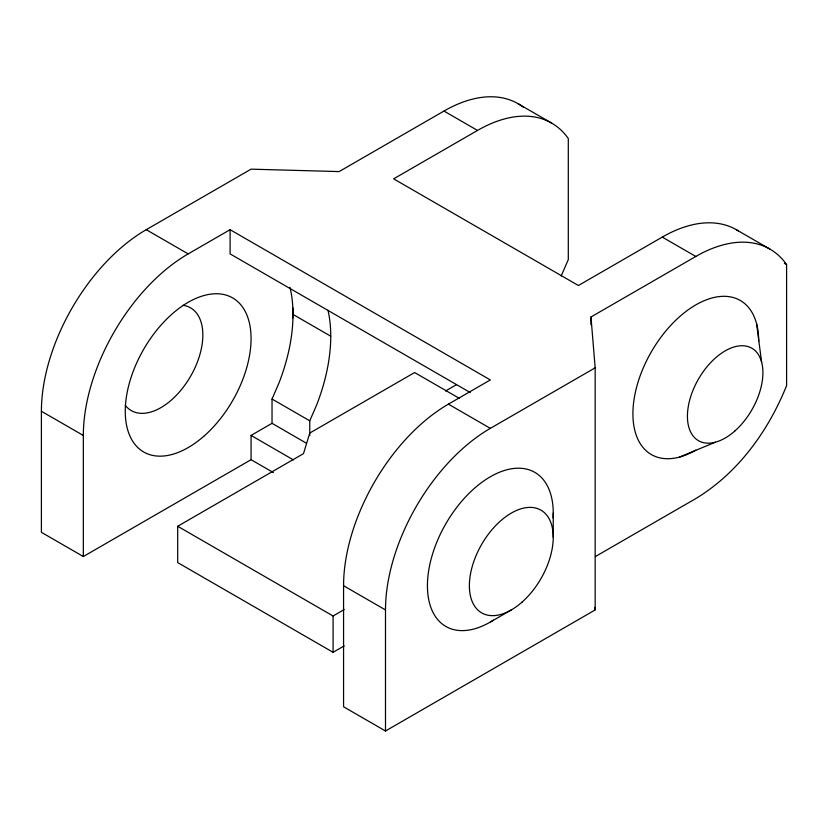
<?xml version="1.0" encoding="UTF-8"?>
<svg xmlns="http://www.w3.org/2000/svg" width="828" height="828" viewBox="0 0 828 828"><rect width="100%" height="100%" fill="white"/><g stroke="black" fill="none" stroke-linecap="round" stroke-linejoin="round"><path stroke-width="1.24" d="M292.657 318.262L292.864 307.975M306.443 443.239L272.029 423.315L272.029 399.034L278.953 383.064A148.264 85.594 -60 0 0 289.997 287.388M309.775 435.476L309.765 420.831L316.7 404.851A148.264 85.594 -60 0 0 328.002 310.303M561.187 275.983L568.298 259.588L568.298 138.535A148.264 85.594 -60 0 0 477.518 130.431L443.963 111.055L339.128 171.582L251.07 169.16L146.235 229.687A148.264 85.594 -60 0 0 41.4 411.268L41.4 532.321L83.338 556.53L251.07 459.695L273.375 472.571M83.338 556.53L83.338 435.476A148.264 85.594 -60 0 1 188.173 253.896L230.101 229.687L490.331 379.928L448.403 404.147A148.264 85.594 -60 0 0 343.568 585.727L343.568 706.781L385.496 730.989L595.166 609.936L595.166 367.829L590.975 316.989L695.81 256.463A148.264 85.594 -60 0 1 786.6 264.567L786.6 385.62C768.353 430.953 738.09 472.985 695.81 498.57L595.435 556.519M477.518 130.431L393.642 178.848L578.399 285.515L662.265 237.087A148.264 85.594 -60 0 1 738.514 231.043M251.07 459.695L251.07 435.424L272.029 423.315M344.21 645.871L333.084 652.298L177.689 562.585L177.689 526.266L303.483 453.64L309.775 433.054L414.611 372.538L459.395 398.392M445.516 391.013L456.549 384.637M385.496 730.989L385.496 609.936A148.264 85.594 -60 0 1 490.331 428.355L595.166 367.829M177.689 526.266L333.084 615.991L344.21 609.563M490.331 622.035L511.3 609.936M679.529 457.066L715.392 442.193M518.09 103.717L551.645 123.082M736.392 229.749L769.936 249.114M784.364 263.283L786.6 264.567M662.265 237.087L695.81 256.463M470.232 392.534L230.101 253.896L230.101 229.687M146.235 229.687L188.173 253.896M293.009 314.423L330.745 336.22M448.403 404.147L490.331 428.355M272.029 399.034L309.765 420.831M41.4 411.268L83.338 435.476M343.568 585.727L385.496 609.936M251.07 435.424L293.454 459.933M756.564 323.634L761.615 362.136M594.959 607.39L595.166 609.936M590.975 316.989L590.975 324.731M553.239 513.091L553.239 537.3M333.084 615.991L333.084 652.298M443.963 111.055A148.264 85.594 -60 0 1 523.286 107.164M695.81 450.142A88.958 51.357 -60 0 1 632.913 413.824A88.958 51.357 -60 0 1 695.81 304.88A88.958 51.357 -60 0 1 758.707 341.198M183.05 305.315A59.305 34.238 -60 0 1 190.564 376.336A59.305 34.238 -60 0 1 125.297 405.337M493.405 620.182A88.958 51.357 -60 0 1 427.434 586.503A88.958 51.357 -60 0 1 492.039 475.81A88.958 51.357 -60 0 1 553.104 517.893M734.933 430.912A53.375 30.812 -60 0 0 751.855 348.236A53.375 30.812 -60 0 0 688.71 404.23A53.375 30.812 -60 0 0 734.933 430.912M204.444 435.714A88.958 51.357 -60 0 0 232.647 297.914A88.958 51.357 -60 0 0 127.408 391.23A88.958 51.357 -60 0 0 204.444 435.714M522.157 602.018A59.305 34.238 -60 0 0 540.953 510.151A59.305 34.238 -60 0 0 470.801 572.365A59.305 34.238 -60 0 0 522.157 602.018"/></g></svg>
